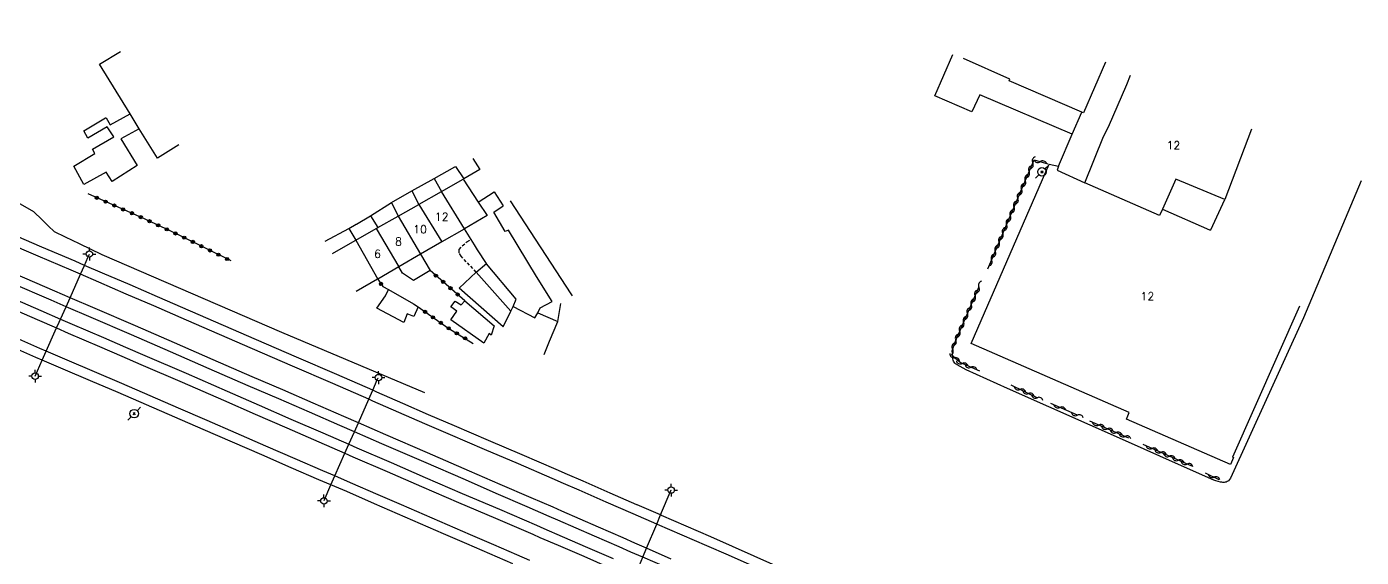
# Model space of a CAD drawing. Header units: millimetres. Extents: x 80000 to 81000, y 145000 to 146000.
# Drawn here: x 80595.6 to 80804.1, y 145373.7 to 145456.7 of the extents above; entities that cross this region are included whole.
import ezdxf
from ezdxf.enums import TextEntityAlignment as Align

# ---------------------------------------------------------------- set-up
doc = ezdxf.new("R2010")
doc.units = ezdxf.units.MM
doc.linetypes.add('DASHED', pattern=[0.75, 0.5, -0.25])
doc.layers.get('0').update_dxf_attribs({"linetype": 'CONTINUOUS'})
for name, color, linetype in [('W0017', 7, 'CONTINUOUS'), ('W0101', 7, 'CONTINUOUS'), ('W0104', 1, 'CONTINUOUS'), ('W0112', 1, 'DASHED'), ('W0211', 2, 'CONTINUOUS'), ('W0310', 3, 'CONTINUOUS'), ('W0323', 7, 'CONTINUOUS'), ('W0473', 7, 'CONTINUOUS'), ('W0610', 7, 'CONTINUOUS'), ('W0611', 7, 'CONTINUOUS'), ('W0700', 7, 'CONTINUOUS'), ('W0991', 7, 'CONTINUOUS'), ('W1102', 7, 'CONTINUOUS')]:
    doc.layers.add(name, color=color, linetype=linetype)
doc.styles.get("Standard").update_dxf_attribs({"font": 'romans.shx', "width": 0.85})

# ---------------------------------------------------------------- blocks, each defined once
blk = doc.blocks.new('croix')
for p, q in [((-3, 0), (3, 0)), ((0, -3), (0, 3))]:
    blk.add_line(p, q)
blk = doc.blocks.new('T818')
at = {"color": 16, "linetype": 'Continuous', "xscale": 0.0001666666666666667, "yscale": 0.0001666666666666667}
blk.add_blockref('croix', (0, 0), dxfattribs=at)
blk = doc.blocks.new('T610')
for p, q in [((-0.500001, 0), (-1.000002, 0)), ((0, 0.500001), (0, 1.000002)), ((0.500001, 0), (1.000002, 0)), ((0, -0.500001), (0, -1.000002))]:
    blk.add_line(p, q)
blk.add_ellipse((0, 0), major_axis=(-0.353554, 0.353554), ratio=1, start_param=3.926990817, end_param=10.2101761242)
blk = doc.blocks.new('T473')
for p, q in [((-0.166667, 0.166667), (0.166667, -0.166667)), ((-0.166667, -0.166667), (0.166667, 0.166667)), ((0.500001, 0.500001), (1.000002, 1.000002)), ((-1.000002, -1.000002), (-0.500001, -0.500001))]:
    blk.add_line(p, q)
blk.add_ellipse((0, 0), major_axis=(0.471405, 0.471405), ratio=1, start_param=5.4977871438, end_param=11.780972451)
blk = doc.blocks.new('t323o')
at = {"color": 0, "linetype": 'Continuous'}
for radius in [0.25, 0.15]:
    blk.add_circle((0, 0), radius, dxfattribs=at)
blk = doc.blocks.new('t310o')
at = {"color": 0, "linetype": 'Continuous'}
for centre, start, end in [((-0.5, 0.38), 216.8699, 323.1304), ((0.5, -0.37), 36.8699, 143.1303)]:
    blk.add_arc(centre, 0.625, start, end, dxfattribs=at)

msp = doc.modelspace()

# ---------------------------------------------------------------- linework, layer by layer
at = {"layer": 'W0017'}
msp.add_lwpolyline([(80804.08, 145432.55), (80795.04, 145411.16), (80783.63, 145386.1), (80783.47, 145385.9), (80783.32, 145385.7), (80783.14, 145385.55), (80782.99, 145385.49), (80782.82, 145385.46), (80782.65, 145385.44), (80782.46, 145385.43), (80782.27, 145385.45), (80782.08, 145385.48), (80781.73, 145385.56), (80781.38, 145385.68), (80781.02, 145385.8), (80774.59, 145388.65), (80768.16, 145391.51), (80761.74, 145394.37), (80755.28, 145397.25), (80748.83, 145400.13), (80742.37, 145403.02), (80741.88, 145403.28), (80741.39, 145403.54), (80740.92, 145403.83), (80740.8, 145403.91), (80740.68, 145403.99), (80740.58, 145404.08), (80740.47, 145404.22), (80740.38, 145404.37), (80740.32, 145404.53), (80740.28, 145404.73), (80740.28, 145404.95), (80740.28, 145405.16)], dxfattribs=at)
at = {"layer": 'W0101'}
for points in [[(80611.71, 145443.05), (80606.93, 145450.8), (80610.21, 145452.77)], [(80764.12, 145451.11), (80760.66, 145443.2), (80760.42, 145443.31), (80749.05, 145448.22), (80749.15, 145448.45), (80741.93, 145451.69), (80741.93, 145451.69), (80741.93, 145451.69)], [(80760.87, 145432.24), (80763.83, 145439.48), (80764.61, 145441.03), (80767.45, 145447.61), (80768.01, 145449.06)], [(80619.32, 145438.18), (80615.99, 145436.1), (80613.14, 145440.72), (80611.71, 145443.05)], [(80783.96, 145389.38), (80784.11, 145389.35), (80783.66, 145388.24), (80767.4, 145395.32), (80767.84, 145396.36), (80743.15, 145407.13), (80755.33, 145435.19), (80756.77, 145434.86), (80756.55, 145434.21), (80760.87, 145432.24)], [(80782.74, 145429.65), (80775.13, 145432.83), (80773.01, 145428.15)], [(80773.01, 145428.15), (80780.38, 145424.92), (80780.57, 145424.89), (80782.74, 145429.65)], [(80643.32, 145421.2), (80646.91, 145423.24), (80646.98, 145423.28)], [(80646.98, 145423.28), (80650.18, 145425.1)], [(80653.73, 145419.13), (80650.43, 145417.21)], [(80650.43, 145417.21), (80650.38, 145417.18), (80647.05, 145415.25)], [(80794.45, 145412.98), (80794.45, 145412.98), (80794.45, 145412.98), (80794.45, 145412.98), (80794.45, 145412.98), (80783.96, 145389.38)]]:
    msp.add_lwpolyline(points, dxfattribs=at)
at = {"layer": 'W0104'}
for points in [[(80758.92, 145439.84), (80744.46, 145446.02), (80743.24, 145443.34), (80737.44, 145445.84), (80740.26, 145452.32)], [(80613.14, 145440.72), (80610.29, 145439.11), (80612.83, 145434.94), (80608.92, 145432.45), (80608.01, 145433.93), (80604.49, 145432.02), (80602.91, 145434.88), (80606.22, 145436.82), (80605.84, 145437.53), (80609.2, 145439.45), (80608.16, 145441.02), (80605.11, 145439.23), (80604.5, 145440.4), (80607.9, 145442.4), (80607.96, 145442.43), (80608.59, 145441.3), (80611.71, 145443.05)], [(80756.77, 145434.86), (80758.92, 145439.84), (80760.42, 145443.31)], [(80659.23, 145432.95), (80662.46, 145434.78), (80662.54, 145434.82), (80663.86, 145432.9)], [(80655.72, 145431.02), (80659.23, 145432.95), (80660.37, 145430.91)], [(80660.37, 145430.91), (80663.74, 145432.83)], [(80652.57, 145429.16), (80655.72, 145431.02)], [(80655.72, 145431.02), (80656.82, 145428.89)], [(80649.26, 145427.08), (80652.57, 145429.16)], [(80652.57, 145429.16), (80653.6, 145427.05)], [(80666.13, 145429.25), (80667.49, 145427.17), (80663.95, 145425.05)], [(80675.45, 145411.93), (80675.8, 145412.72), (80677.64, 145413.71), (80675.23, 145417.62), (80670.86, 145424.87), (80670.33, 145424.66), (80668.55, 145427.68), (80670, 145428.67)], [(80645.88, 145425.1), (80647.03, 145425.77), (80647.07, 145425.8), (80649.26, 145427.08)], [(80649.26, 145427.08), (80650.43, 145425.25)], [(80642.18, 145423.13), (80645.88, 145425.1)], [(80645.88, 145425.1), (80646.98, 145423.28)], [(80667.4, 145419.65), (80666.02, 145421.8), (80665.55, 145422.58), (80665.01, 145423.42), (80663.95, 145425.05)], [(80657.11, 145421.09), (80658.61, 145418.53), (80655.99, 145416.98), (80654.3, 145418.14), (80653.73, 145419.13)], [(80665.8, 145418.31), (80667.4, 145419.65)], [(80671.59, 145412.92), (80672.06, 145414.09), (80667.43, 145419.6), (80667.4, 145419.65)], [(80670.03, 145409.77), (80663.15, 145415.8), (80665.8, 145418.31)], [(80671.23, 145412.18), (80665.8, 145418.31)], [(80671.23, 145412.18), (80671.59, 145412.92)], [(80671.59, 145412.92), (80674.98, 145411.17), (80675.45, 145411.93)], [(80670.03, 145409.77), (80671.23, 145412.18)], [(80675.45, 145411.93), (80678.55, 145410.58)], [(80783.96, 145389.38), (80783.96, 145389.38)]]:
    msp.add_lwpolyline(points, dxfattribs=at)
for points in [[(80654.48, 145410.42), (80650.29, 145412.68), (80651.65, 145414.61), (80652.09, 145415.59), (80655.98, 145413.33), (80656.71, 145412.86), (80656.05, 145411.37), (80655.02, 145411.78)], [(80666.98, 145407.19), (80661.83, 145410.83), (80662.76, 145412.22), (80661.84, 145412.88), (80662.53, 145413.77), (80663.44, 145413.2), (80664.03, 145413.82), (80668.62, 145409.91), (80668.13, 145408.45), (80667.84, 145408.7)]]:
    msp.add_lwpolyline(points, close=True, dxfattribs=at)
at = {"layer": 'W0112'}
msp.add_lwpolyline([(80665.8, 145418.31), (80663.44, 145420.77), (80663.16, 145421.32), (80663.16, 145421.83), (80663.62, 145422.42), (80664.35, 145423.05), (80665.01, 145423.42)], dxfattribs=at)
at = {"layer": 'W0211'}
msp.add_lwpolyline([(80533.45, 145456.66), (80535.42, 145455.7), (80538.18, 145454.29), (80542.29, 145452.19), (80547.41, 145449.33), (80563.54, 145441.4), (80578.42, 145434.84), (80588.48, 145431.33), (80593.83, 145429.39), (80596.65, 145427.75), (80597.98, 145426.46), (80598.95, 145425.46), (80599.85, 145424.66), (80601.6, 145423.83), (80603.74, 145422.78), (80607.33, 145421.04), (80635.37, 145408.93), (80657.73, 145399.5)], dxfattribs=at)
at = {"layer": 'W0310'}
for points in [[(80745.73, 145418.81), (80752.95, 145435.83), (80755.1, 145435.23)], [(80744.48, 145402.82), (80741.41, 145404.17), (80740.28, 145405.16), (80740.15, 145406.02), (80740.66, 145407.52), (80744.38, 145416.04)], [(80753.54, 145398.62), (80749.39, 145400.63)], [(80759.76, 145395.92), (80755.6, 145397.75)], [(80767.78, 145392.36), (80761.65, 145394.99)], [(80777.61, 145387.95), (80770, 145391.36)], [(80781.9, 145385.86), (80779.74, 145386.9)]]:
    msp.add_lwpolyline(points, dxfattribs=at)
at = {"layer": 'W0323'}
for points in [[(80627.5, 145420.05), (80618.98, 145424.28), (80613.32, 145426.92), (80613.26, 145426.95), (80605.16, 145430.53)], [(80650.43, 145417.21), (80651.19, 145416.03), (80652.09, 145415.59)], [(80664.03, 145413.82), (80658.61, 145418.53)], [(80656.71, 145412.86), (80661.36, 145409.61), (80665.33, 145407.16)]]:
    msp.add_lwpolyline(points, dxfattribs=at)
at = {"layer": 'W0611'}
for points in [[(80596.89, 145402.02), (80598.01, 145404.53), (80598.63, 145405.93), (80600.03, 145409.1), (80600.25, 145409.58), (80600.66, 145410.5), (80600.87, 145410.97), (80601.73, 145412.9), (80602.35, 145414.3), (80603.97, 145417.96), (80604.6, 145419.36), (80605.14, 145420.59), (80605.37, 145421.1)], [(80642.04, 145382.6), (80643.11, 145385.04), (80643.73, 145386.44), (80645.29, 145389.99), (80645.91, 145391.39), (80646.77, 145393.35), (80647.39, 145394.74), (80649.01, 145398.43), (80649.63, 145399.83), (80650.35, 145401.47), (80650.49, 145401.8)], [(80686.95, 145362.16), (80687.03, 145362.36), (80687.23, 145362.82), (80688.01, 145364.68), (80688.6, 145366.09), (80690.44, 145370.45), (80691.03, 145371.86), (80691.82, 145373.73), (80692.42, 145375.14), (80694.01, 145378.93), (80694.6, 145380.34), (80696.26, 145384.28)]]:
    msp.add_lwpolyline(points, dxfattribs=at)
at = {"layer": 'W0700'}
for points in [[(80712.59, 145372.41), (80709.21, 145373.93), (80705.82, 145375.44), (80702.43, 145376.93), (80698.59, 145378.61), (80694.75, 145380.27), (80694.6, 145380.34), (80690.93, 145381.93), (80690.91, 145381.93), (80686.71, 145383.77), (80682.5, 145385.62), (80680.07, 145386.68), (80678.29, 145387.46), (80672.99, 145389.73), (80667.7, 145391.99), (80662.41, 145394.26), (80658.36, 145396.02), (80654.32, 145397.78), (80650.27, 145399.55), (80649.63, 145399.83), (80644, 145402.28), (80637.72, 145405.01), (80631.45, 145407.73), (80626.3, 145409.97), (80621.16, 145412.2), (80616.01, 145414.43), (80611.72, 145416.29), (80607.43, 145418.14), (80604.6, 145419.36), (80603.13, 145419.99), (80597.95, 145422.21), (80592.77, 145424.43)], [(80708.58, 145372.54), (80705.2, 145374.04), (80701.82, 145375.53), (80697.98, 145377.21), (80694.14, 145378.87), (80694.01, 145378.93), (80690.34, 145380.52), (80690.3, 145380.53), (80686.1, 145382.37), (80681.89, 145384.22), (80679.45, 145385.28), (80677.68, 145386.05), (80672.39, 145388.33), (80667.09, 145390.58), (80661.8, 145392.86), (80657.75, 145394.61), (80653.71, 145396.38), (80649.66, 145398.15), (80649.01, 145398.43), (80643.39, 145400.88), (80637.11, 145403.61), (80630.84, 145406.33), (80625.7, 145408.56), (80620.55, 145410.8), (80615.41, 145413.02), (80611.11, 145414.88), (80606.82, 145416.73), (80603.97, 145417.96), (80602.52, 145418.58), (80597.35, 145420.81), (80592.17, 145423.03)], [(80696.27, 145373.46), (80692.42, 145375.14), (80690.57, 145375.95), (80688.74, 145376.75), (80684.88, 145378.45), (80679.18, 145380.94), (80677.81, 145381.54), (80674.37, 145383.04), (80669.55, 145385.12), (80664.74, 145387.21), (80658.2, 145390.05), (80651.66, 145392.89), (80647.39, 145394.74), (80645.12, 145395.73), (80640.35, 145397.8), (80635.57, 145399.88), (80630.79, 145401.95), (80624.71, 145404.6), (80618.64, 145407.24), (80612.55, 145409.88), (80606.27, 145412.61), (80602.35, 145414.3), (80599.98, 145415.33), (80593.7, 145418.04)], [(80695.66, 145372.06), (80691.82, 145373.73), (80689.96, 145374.55), (80688.15, 145375.34), (80684.26, 145377.05), (80678.57, 145379.54), (80677.2, 145380.13), (80673.76, 145381.63), (80668.94, 145383.72), (80664.13, 145385.81), (80657.59, 145388.65), (80651.05, 145391.48), (80646.77, 145393.35), (80644.51, 145394.32), (80639.74, 145396.4), (80634.96, 145398.47), (80630.18, 145400.55), (80624.1, 145403.19), (80618.03, 145405.84), (80611.95, 145408.48), (80605.66, 145411.2), (80601.73, 145412.9), (80599.38, 145413.92), (80593.09, 145416.64)], [(80592.29, 145413.04), (80597.18, 145410.91), (80600.25, 145409.58), (80602.07, 145408.78), (80606.96, 145406.66), (80610.42, 145405.16), (80613.4, 145403.87), (80619.85, 145401.08), (80626.29, 145398.29), (80631.26, 145396.11), (80636.23, 145393.94), (80641.21, 145391.77), (80645.29, 145389.99), (80646.54, 145389.44), (80651.88, 145387.12), (80657.23, 145384.81), (80663.03, 145382.31), (80668.83, 145379.82), (80674.63, 145377.32), (80675.75, 145376.84), (80678.62, 145375.6), (80682.6, 145373.88), (80686.58, 145372.14)], [(80592.9, 145414.44), (80597.79, 145412.31), (80600.87, 145410.97), (80602.68, 145410.19), (80607.57, 145408.06), (80611.02, 145406.57), (80614.01, 145405.27), (80620.46, 145402.49), (80626.9, 145399.69), (80631.88, 145397.52), (80636.85, 145395.34), (80641.82, 145393.17), (80645.91, 145391.39), (80647.15, 145390.85), (80652.49, 145388.53), (80657.83, 145386.22), (80663.63, 145383.72), (80669.43, 145381.23), (80675.24, 145378.73), (80676.37, 145378.24), (80679.22, 145377), (80683.21, 145375.28), (80687.2, 145373.54)], [(80671.52, 145372.71), (80667.92, 145374.29), (80664.31, 145375.85), (80660.7, 145377.41), (80657.1, 145378.98), (80653.5, 145380.54), (80649.9, 145382.11), (80645.56, 145383.99), (80643.11, 145385.04), (80641.22, 145385.86), (80636.88, 145387.73), (80632.3, 145389.72), (80627.71, 145391.71), (80623.13, 145393.7), (80618.7, 145395.63), (80614.27, 145397.55), (80609.85, 145399.47), (80605.56, 145401.3), (80601.27, 145403.13), (80598.01, 145404.53), (80596.99, 145404.97), (80593.24, 145406.61)], [(80674.16, 145373.21), (80672.14, 145374.11), (80668.53, 145375.69), (80664.91, 145377.25), (80661.3, 145378.81), (80657.71, 145380.38), (80654.11, 145381.95), (80650.5, 145383.51), (80646.17, 145385.39), (80643.73, 145386.44), (80641.83, 145387.26), (80637.49, 145389.14), (80632.91, 145391.12), (80628.32, 145393.11), (80623.74, 145395.11), (80619.31, 145397.03), (80614.88, 145398.96), (80610.45, 145400.88), (80606.16, 145402.71), (80601.87, 145404.54), (80598.63, 145405.93), (80597.6, 145406.37), (80593.86, 145408.01)]]:
    msp.add_lwpolyline(points, dxfattribs=at)
at = {"layer": 'W1102'}
for points in [[(80786.91, 145440.66), (80782.74, 145429.65)], [(80665.28, 145436.05), (80666.38, 145434.33), (80663.86, 145432.9), (80663.74, 145432.83)], [(80663.74, 145432.83), (80666.13, 145429.25)], [(80773.01, 145428.15), (80772.57, 145427.17), (80760.87, 145432.24)], [(80656.82, 145428.89), (80656.87, 145428.92), (80660.37, 145430.91)], [(80663.95, 145425.05), (80660.37, 145430.91)], [(80666.13, 145429.25), (80668.61, 145430.85), (80670, 145428.67)], [(80680.83, 145414.58), (80680.62, 145414.91), (80671.17, 145429.44)], [(80653.6, 145427.05), (80656.82, 145428.89)], [(80656.82, 145428.89), (80660.43, 145423.01)], [(80650.18, 145425.1), (80650.43, 145425.25), (80653.6, 145427.05)], [(80653.6, 145427.05), (80657.11, 145421.09)], [(80646.98, 145423.28), (80650.43, 145417.21)], [(80650.18, 145425.1), (80653.73, 145419.13)], [(80663.95, 145425.05), (80663.9, 145425.02), (80660.43, 145423.01)], [(80657.11, 145421.09), (80653.73, 145419.13)], [(80660.43, 145423.01), (80657.11, 145421.09)], [(80678.55, 145410.58), (80679.03, 145413.39)], [(80676.4, 145405.43), (80677.27, 145407.5), (80678.55, 145410.58)]]:
    msp.add_lwpolyline(points, dxfattribs=at)

# ---------------------------------------------------------------- block references
at = {"layer": 'W0310'}
for p, rotation in [((80752.76, 145435.38), 67.0048853180097), ((80753.93, 145435.55), 344.481386978102), ((80751.59, 145432.62), 67.0048853180097), ((80752.18, 145434), 67.0048853180097), ((80751, 145431.24), 67.0048853180097), ((80749.83, 145428.47), 67.0048853180097), ((80750.42, 145429.85), 67.0048853180097), ((80749.25, 145427.09), 67.0048853180097), ((80748.07, 145424.33), 67.0048853180097), ((80748.66, 145425.71), 67.0048853180097), ((80747.49, 145422.95), 67.0048853180097), ((80746.32, 145420.19), 67.0048853180097), ((80746.9, 145421.57), 67.0048853180097), ((80744.34, 145415.95), 66.45469680819235), ((80743.74, 145414.57), 66.45469680819235), ((80742.54, 145411.82), 66.45469680819235), ((80743.14, 145413.2), 66.45469680819235), ((80741.94, 145410.45), 66.45469680819235), ((80740.74, 145407.7), 66.45469680819235), ((80741.34, 145409.07), 66.45469680819235), ((80740.24, 145406.28), 71.23491821157), ((80740.55, 145404.93), 138.8318862549427), ((80741.73, 145404.03), 156.2931465526891), ((80743.1, 145403.43), 156.2931465526891), ((80750.74, 145399.98), 154.2630897472429), ((80752.09, 145399.32), 154.2630897472429), ((80753.44, 145398.67), 154.2630897472429), ((80756.98, 145397.15), 156.2846783033371), ((80759.72, 145395.94), 156.2846783033371), ((80763.03, 145394.4), 156.7280301066908), ((80764.41, 145393.81), 156.7280301066908), ((80765.79, 145393.22), 156.7280301066908), ((80767.17, 145392.62), 156.7280301066908), ((80771.37, 145390.74), 155.9063485434351), ((80772.74, 145390.13), 155.9063485434351), ((80774.11, 145389.52), 155.9063485434351), ((80775.48, 145388.91), 155.9063485434351), ((80776.85, 145388.3), 155.9063485434351), ((80781.09, 145386.25), 154.30283795443)]:
    msp.add_blockref('t310o', p, dxfattribs=dict(at, rotation=rotation))
at = {"layer": 'W0323'}
for p, rotation in [((80606.53, 145429.92), 156.1418712205354), ((80607.9, 145429.32), 156.1418712205354), ((80609.27, 145428.71), 156.1418712205354), ((80610.64, 145428.1), 156.1418712205354), ((80612.02, 145427.5), 156.1418712205354), ((80613.39, 145426.89), 154.9720338040571), ((80614.75, 145426.25), 154.9720338040571), ((80616.1, 145425.62), 154.9720338040571), ((80617.46, 145424.98), 154.9720338040571), ((80618.82, 145424.35), 154.9720338040571), ((80620.17, 145423.69), 153.6020464408917), ((80621.51, 145423.02), 153.6020464408917), ((80622.86, 145422.35), 153.6020464408917), ((80624.2, 145421.69), 153.6020464408917), ((80625.54, 145421.02), 153.6020464408917), ((80626.89, 145420.35), 153.6020464408917), ((80650.92, 145416.46), 303.0802005345427), ((80659.5, 145417.75), 139.0060851065087), ((80660.64, 145416.77), 139.0060851065087), ((80661.77, 145415.78), 139.0060851065087), ((80662.9, 145414.8), 139.0060851065087), ((80657.81, 145412.09), 325.0873081731747), ((80659.04, 145411.23), 325.0873081731747), ((80660.27, 145410.37), 325.0873081731747), ((80661.5, 145409.52), 328.357894484606), ((80662.78, 145408.73), 328.357894484606), ((80664.06, 145407.95), 328.357894484606)]:
    msp.add_blockref('t323o', p, dxfattribs=dict(at, rotation=rotation))
at = {"layer": 'W0473'}
for p in [(80754.19, 145433.98), (80612.37, 145396.18)]:
    msp.add_blockref('T473', p, dxfattribs=at)
at = {"layer": 'W0610'}
for p in [(80605.36, 145421.13), (80596.88, 145402.04), (80650.53, 145401.81), (80642.01, 145382.54), (80696.25, 145384.23)]:
    msp.add_blockref('T610', p, dxfattribs=at)
at = {"layer": 'W0611'}
for p, rotation in [((80605.37, 145421.1), 336.0584025721847), ((80604.6, 145419.36), 336.0202525505755), ((80605.14, 145420.59), 336.0584025721847), ((80603.97, 145417.96), 336.0146996067803), ((80601.73, 145412.9), 336.0489205620694), ((80602.35, 145414.3), 336.034604485569), ((80600.87, 145410.97), 336.0320021834953), ((80600.03, 145409.1), 336.0264133812069), ((80600.25, 145409.58), 336.0490315526434), ((80600.66, 145410.5), 335.9480386680283), ((80598.01, 145404.53), 336.0489205620694), ((80598.63, 145405.93), 336.0324717590007), ((80596.89, 145402.02), 336.0269307680366), ((80650.35, 145401.47), 336.2796050786447), ((80650.49, 145401.8), 336.2796050786447), ((80649.01, 145398.43), 336.2162277533361), ((80649.63, 145399.83), 336.203547507142), ((80647.39, 145394.74), 336.2281156975865), ((80646.77, 145393.35), 336.2011142522502), ((80645.29, 145389.99), 336.2162277533361), ((80645.91, 145391.39), 336.22794323531), ((80643.73, 145386.44), 336.22072201781), ((80643.11, 145385.04), 336.2162277533361), ((80696.26, 145384.28), 337.1585462644405), ((80642.04, 145382.6), 336.2292887825765), ((80694.6, 145380.34), 337.1585462644405), ((80694.01, 145378.93), 337.1554470661046), ((80692.42, 145375.14), 337.1643143591946), ((80691.82, 145373.73), 337.1554470661046)]:
    msp.add_blockref('T818', p, dxfattribs=dict(at, rotation=rotation))

# ---------------------------------------------------------------- texts
at = {"layer": 'W0991'}
for s, p in [('12', (80774.73, 145438.12)), ('12', (80660.4, 145426.96)), ('10', (80657.02, 145424.99)), ('8', (80653.65, 145423.09)), ('6', (80650.36, 145421.16)), ('12', (80770.65, 145414.53))]:
    msp.add_text(s, height=1.25, dxfattribs=at).set_placement(p, align=Align.MIDDLE_CENTER)

doc.saveas('drawing.dxf')
